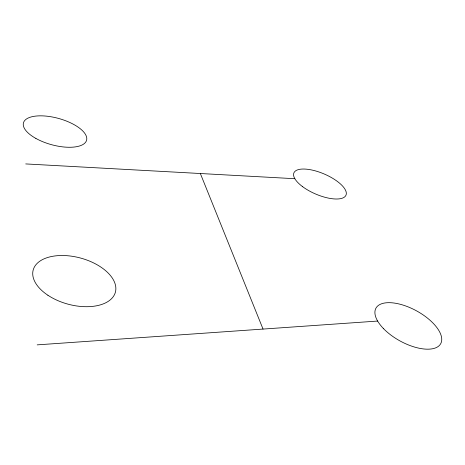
<?xml version="1.0" encoding="UTF-8"?>
<svg xmlns="http://www.w3.org/2000/svg" width="465" height="465" viewBox="0 0 465 465"><rect width="100%" height="100%" fill="white"/><g stroke="black" fill="none" stroke-linecap="round" stroke-linejoin="round"><path stroke-width="0.7" d="M37.194 344.867L377.627 321.059M25.726 163.924L294.856 178.711M200.351 173.521L263.033 329.069M35.886 138.43A32.742 13.59 15.4 0 0 86.56 140.331A32.742 13.59 15.4 0 0 42.606 115.872A32.742 13.59 15.4 0 0 35.886 138.43M302.471 186.57A28.324 10.893 23.2 0 0 345.797 195.556A28.324 10.893 23.2 0 0 311.556 169.952A28.324 10.893 23.2 0 0 302.471 186.57M47.912 295.258A42.577 23.901 15.1 0 0 115.303 292.52A42.577 23.901 15.1 0 0 59.636 255.552A42.577 23.901 15.1 0 0 47.912 295.258M383.613 328.732A36.921 17.159 28.7 0 0 440.181 344.501A36.921 17.159 28.7 0 0 401.202 304.534A36.921 17.159 28.7 0 0 383.613 328.732"/></g></svg>
